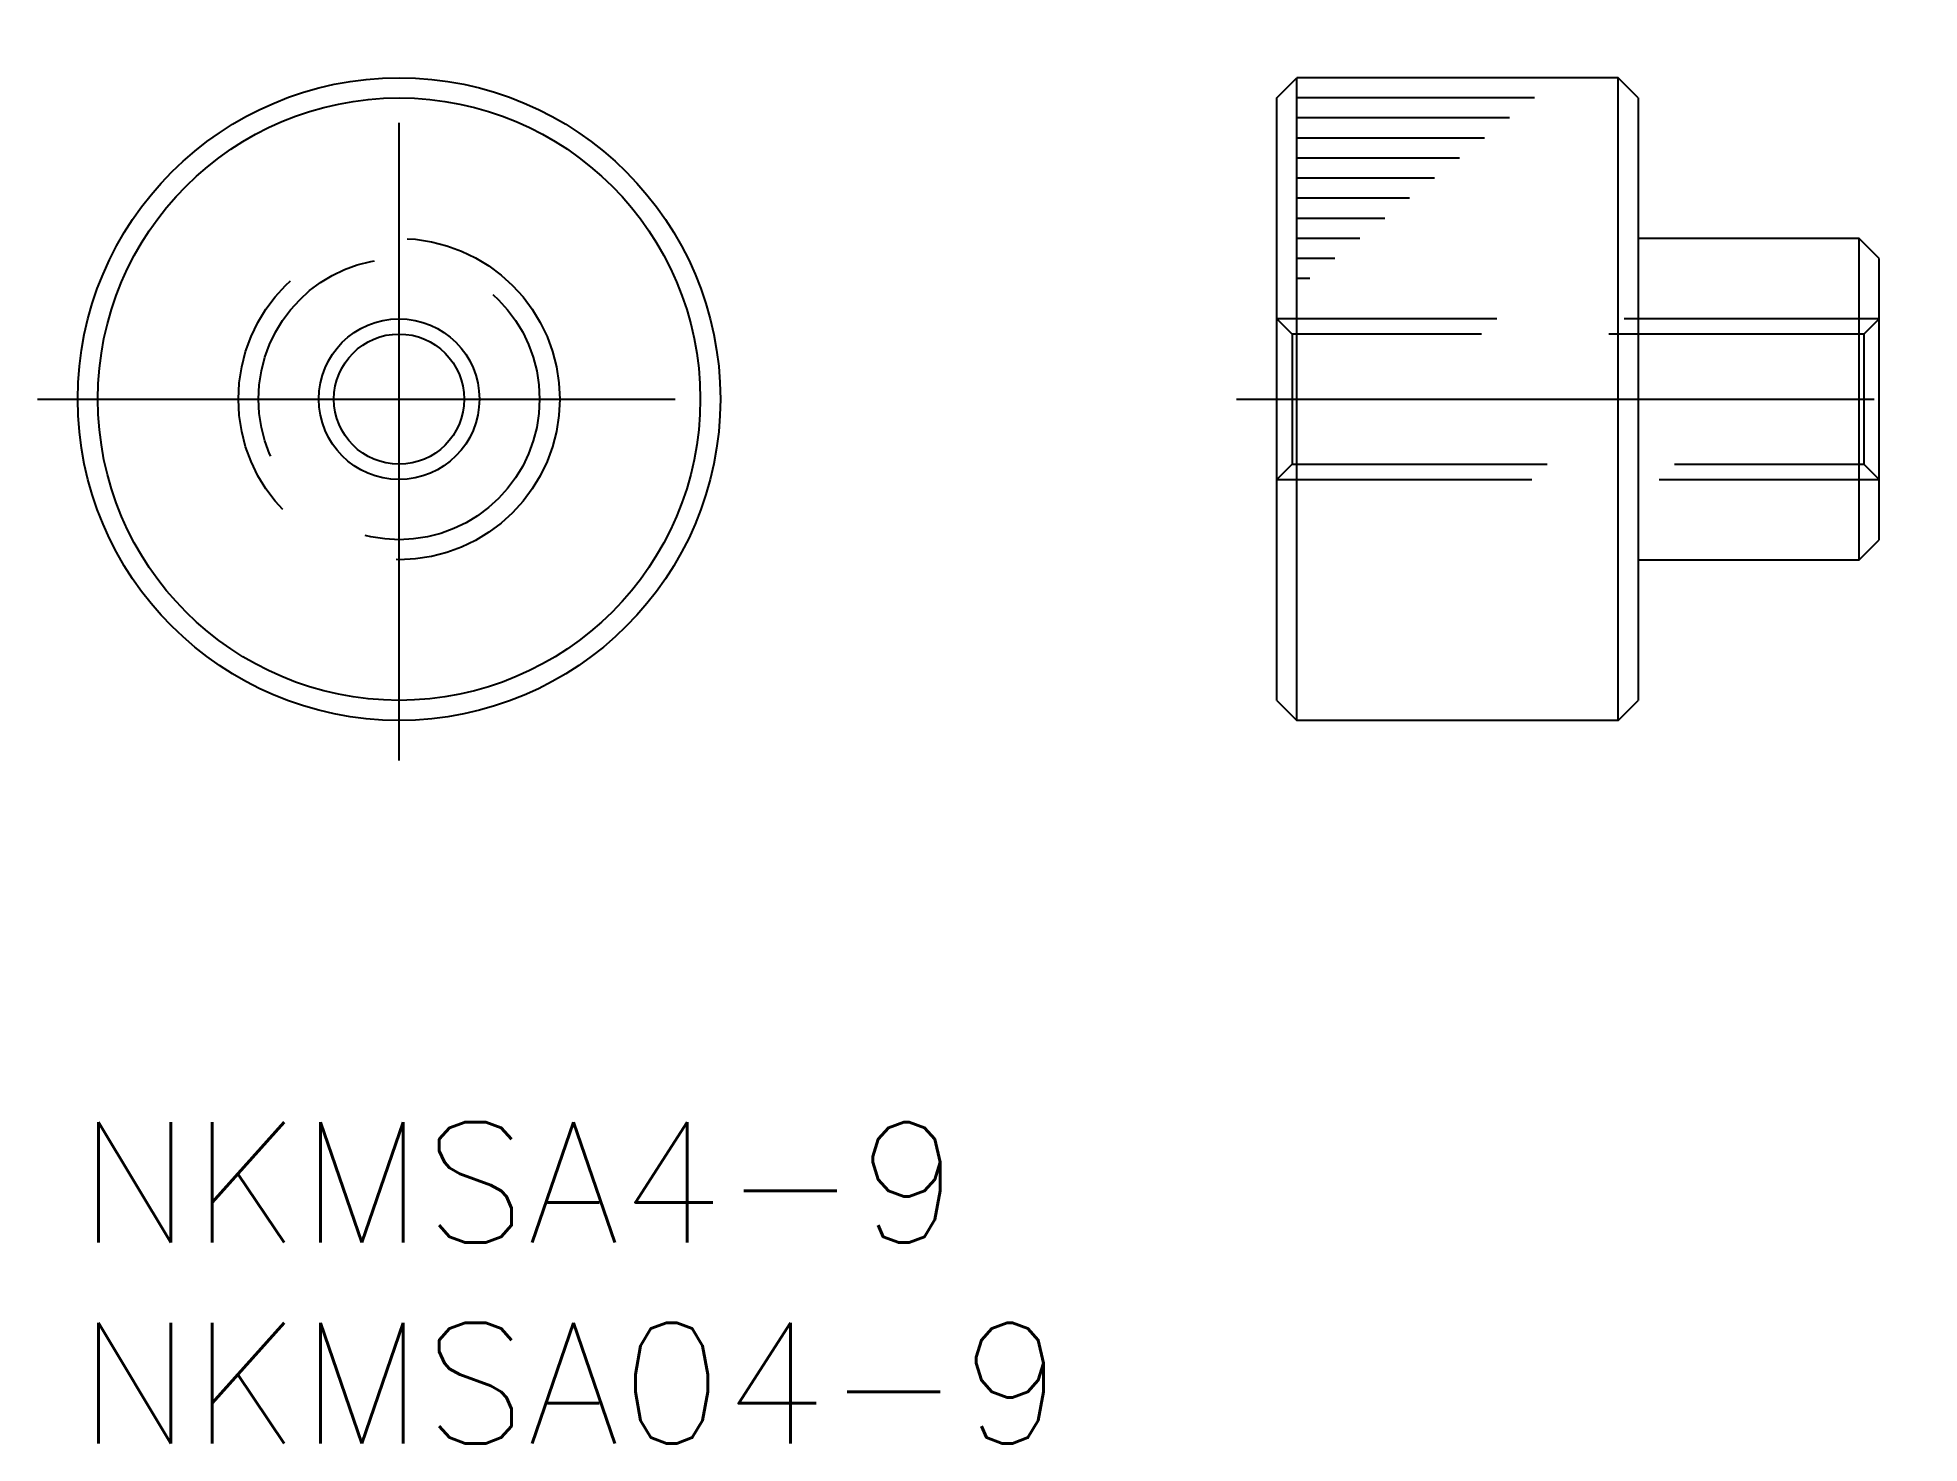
# Model space of a CAD drawing. Extents: x -1 to 45.9, y -8 to 27.
import ezdxf

# ---------------------------------------------------------------- set-up
doc = ezdxf.new("R2010")
doc.units = 0
doc.header["$LTSCALE"] = 0.5
doc.linetypes.add('CENTER', pattern=[50.8, 31.75, -6.35, 6.35, -6.35])
doc.linetypes.add('DASHED', pattern=[19.05, 12.7, -6.35])
for name, color, linetype in [('MSM_CENTER', 1, 'CENTER'), ('MSM_CONTINUOUS', 7, 'CONTINUOUS'), ('MSM_DASHED', 4, 'DASHED'), ('MSM_NARROW', 5, 'CONTINUOUS'), ('MSM_PART_NUMBER', 7, 'CONTINUOUS')]:
    doc.layers.add(name, color=color, linetype=linetype)
doc.styles.get("Standard").update_dxf_attribs({"font": 'txt.shx', "height": 3, "bigfont": 'bigfont.shx'})

# ---------------------------------------------------------------- blocks, each defined once
blk = doc.blocks.new('*U2')
at = {"layer": 'MSM_PART_NUMBER'}
blk.add_text('NKMSA4-9', height=3, dxfattribs=at).set_placement((0, -3))
blk = doc.blocks.new('*U3')
at = {"layer": 'MSM_PART_NUMBER'}
blk.add_text('NKMSA04-9', height=3, dxfattribs=at).set_placement((0, -8))

msp = doc.modelspace()

# ---------------------------------------------------------------- linework, layer by layer
at = {"layer": 'MSM_CENTER'}
for p, q in [((8, 9), (8, 27)), ((-1, 18), (17, 18)), ((28.856, 18), (45.856, 18))]:
    msp.add_line(p, q, dxfattribs=at)
at = {"layer": 'MSM_CONTINUOUS'}
for p, q in [((29.856, 25.5), (30.356, 26)), ((30.356, 10), (30.356, 26)), ((38.356, 26), (30.356, 26)), ((38.356, 10), (38.356, 26)), ((38.856, 25.5), (38.356, 26)), ((29.856, 10.5), (29.856, 25.5)), ((38.856, 25.5), (38.856, 10.5)), ((44.356, 22), (38.856, 22)), ((44.356, 14), (44.356, 22)), ((44.856, 21.5), (44.356, 22)), ((44.856, 14.5), (44.856, 21.5)), ((44.356, 14), (44.856, 14.5)), ((38.856, 14), (44.356, 14)), ((29.856, 10.5), (30.356, 10)), ((38.356, 10), (38.856, 10.5)), ((38.356, 10), (30.356, 10))]:
    msp.add_line(p, q, dxfattribs=at)
for radius in [8, 7.5, 1.621]:
    msp.add_circle((8, 18), radius, dxfattribs=at)
at = {"layer": 'MSM_DASHED'}
for p, q in [((44.856, 20), (29.856, 20)), ((30.235, 19.621), (29.856, 20)), ((44.477, 19.621), (44.856, 20)), ((30.235, 19.621), (30.235, 16.379)), ((44.477, 19.621), (30.235, 19.621)), ((44.477, 19.621), (44.477, 16.379)), ((29.856, 16), (30.235, 16.379)), ((29.856, 16), (44.856, 16)), ((30.235, 16.379), (44.477, 16.379)), ((44.477, 16.379), (44.856, 16))]:
    msp.add_line(p, q, dxfattribs=at)
for radius in [4, 3.5]:
    msp.add_circle((8, 18), radius, dxfattribs=at)
at = {"layer": 'MSM_NARROW'}
for p, q in [((36.273, 25.5), (30.356, 25.5)), ((35.651, 25), (30.356, 25)), ((35.029, 24.5), (30.356, 24.5)), ((34.407, 24), (30.356, 24)), ((33.786, 23.5), (30.356, 23.5)), ((33.164, 23), (30.356, 23)), ((32.542, 22.5), (30.356, 22.5)), ((31.92, 22), (30.356, 22)), ((31.298, 21.5), (30.356, 21.5)), ((30.676, 21), (30.356, 21))]:
    msp.add_line(p, q, dxfattribs=at)
msp.add_circle((8, 18), 2, dxfattribs=at)

# ---------------------------------------------------------------- block references
at = {"layer": 'MSM_CONTINUOUS'}
for name in ['*U2', '*U3']:
    msp.add_blockref(name, (0, 0), dxfattribs=at)

doc.saveas('drawing.dxf')
